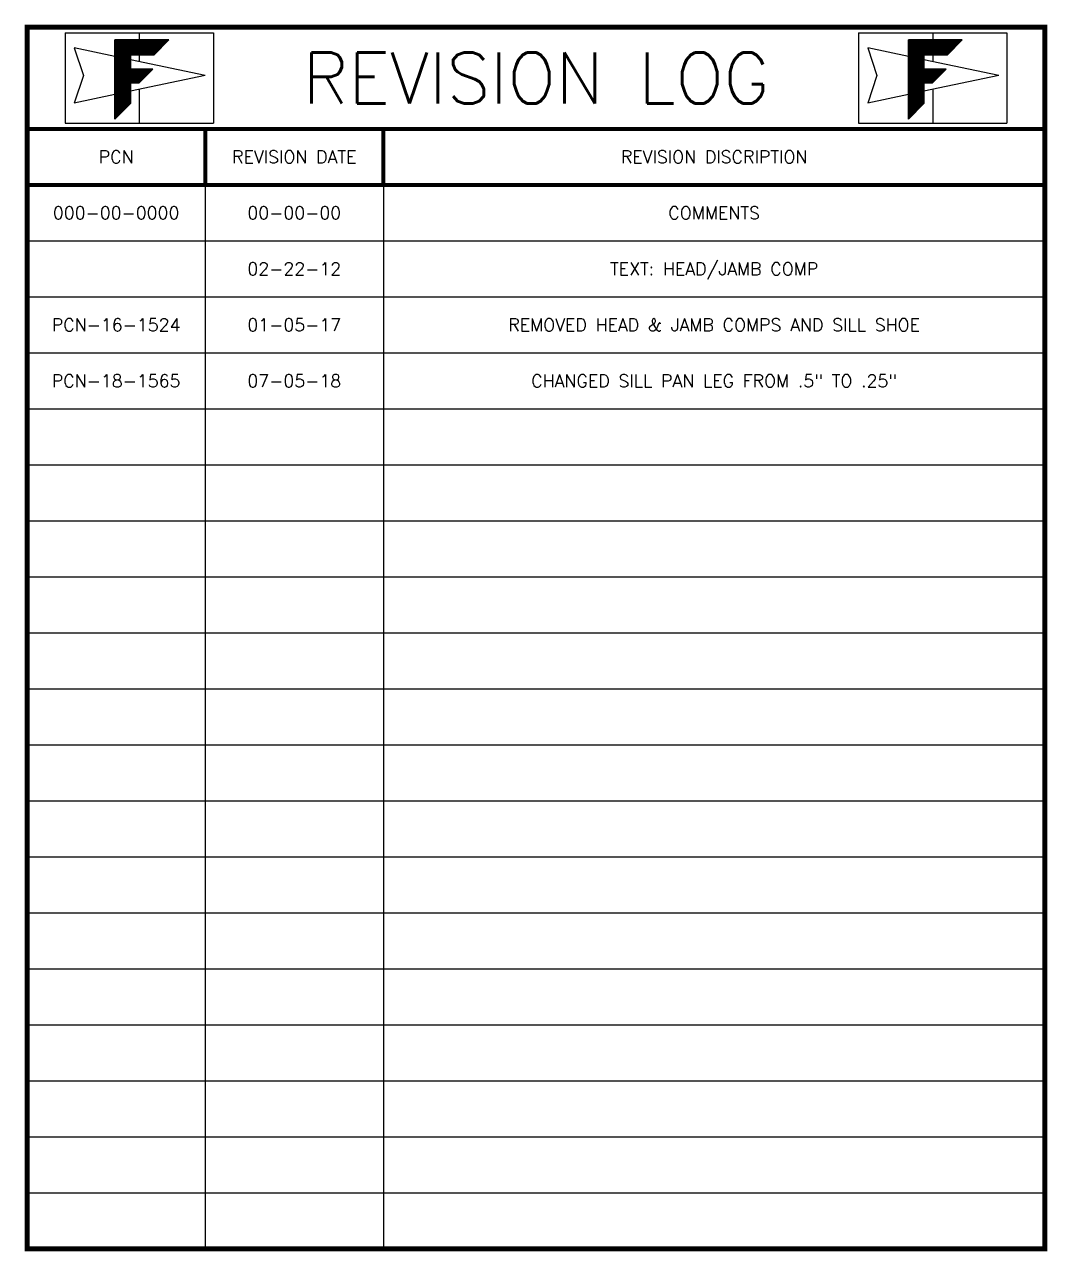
# Model space of a CAD drawing. Extents: x -2.1 to 55.9, y -1 to 38.1.
# Drawn here: x 35.84 to 55.94, y 13.97 to 38.07 of the extents above; entities that cross this region are included whole.
import ezdxf
from ezdxf.enums import TextEntityAlignment as Align

# ---------------------------------------------------------------- set-up
doc = ezdxf.new("R2010")
doc.units = 0
doc.header["$LTSCALE"] = 0.25
doc.header["$MEASUREMENT"] = 0
doc.layers.get('0').update_dxf_attribs({"linetype": 'CONTINUOUS'})
doc.layers.add('REVISION LOG', color=7, linetype='CONTINUOUS')
doc.styles.get("Standard").update_dxf_attribs({"font": 'simplex.shx'})

# ---------------------------------------------------------------- blocks, each defined once
blk = doc.blocks.new('*X5')
at = {"color": 0}
for p, q in [((7.2329, 10.2346), (7.4628, 10.4645)), ((7.2329, 10.2452), (7.4522, 10.4645)), ((7.2329, 10.2558), (7.4416, 10.4645)), ((7.2329, 10.2664), (7.431, 10.4645)), ((7.2329, 10.277), (7.4204, 10.4645)), ((7.2329, 10.2876), (7.4098, 10.4645)), ((7.2329, 10.2982), (7.3992, 10.4645)), ((7.2329, 10.3089), (7.3886, 10.4645)), ((7.2329, 10.3195), (7.378, 10.4645)), ((7.2329, 10.3301), (7.3674, 10.4645)), ((7.2329, 10.3407), (7.3568, 10.4645)), ((7.2329, 10.3513), (7.3462, 10.4645)), ((7.2329, 10.3619), (7.3356, 10.4645)), ((7.2329, 10.3725), (7.325, 10.4645)), ((7.2329, 10.3831), (7.3143, 10.4645)), ((7.2329, 10.3937), (7.3037, 10.4645)), ((7.2329, 10.4043), (7.2931, 10.4645)), ((7.2329, 10.4149), (7.2825, 10.4645)), ((7.2329, 10.4255), (7.2719, 10.4645)), ((7.2329, 10.4361), (7.2613, 10.4645)), ((7.2329, 10.4467), (7.2507, 10.4645)), ((7.2329, 10.4573), (7.2401, 10.4645)), ((7.3549, 10.3369), (7.2329, 10.4589)), ((7.3549, 10.3263), (7.2329, 10.4483)), ((7.3549, 10.3157), (7.2329, 10.4377)), ((7.3549, 10.3051), (7.2329, 10.4271)), ((7.3549, 10.2945), (7.2329, 10.4164)), ((7.3549, 10.3475), (7.2379, 10.4645)), ((7.3646, 10.3484), (7.2485, 10.4645)), ((7.3752, 10.3484), (7.2591, 10.4645)), ((7.3858, 10.3484), (7.2697, 10.4645)), ((7.3965, 10.3484), (7.2803, 10.4645)), ((7.4071, 10.3484), (7.2909, 10.4645)), ((7.4177, 10.3484), (7.3015, 10.4645)), ((7.4283, 10.3484), (7.3122, 10.4645)), ((7.4389, 10.3484), (7.3228, 10.4645)), ((7.4495, 10.3484), (7.3334, 10.4645)), ((7.4601, 10.3484), (7.344, 10.4645)), ((7.4707, 10.3484), (7.3546, 10.4645)), ((7.3573, 10.3484), (7.4734, 10.4645)), ((7.4813, 10.3484), (7.3652, 10.4645)), ((7.3679, 10.3484), (7.4841, 10.4645)), ((7.4919, 10.3484), (7.3758, 10.4645)), ((7.3785, 10.3484), (7.4947, 10.4645)), ((7.5025, 10.3484), (7.3864, 10.4645)), ((7.3892, 10.3484), (7.5053, 10.4645)), ((7.5131, 10.3484), (7.397, 10.4645)), ((7.3998, 10.3484), (7.5159, 10.4645)), ((7.5237, 10.3484), (7.4076, 10.4645)), ((7.4104, 10.3484), (7.5265, 10.4645)), ((7.5343, 10.3484), (7.4182, 10.4645)), ((7.421, 10.3484), (7.5371, 10.4645)), ((7.5422, 10.3511), (7.4288, 10.4645)), ((7.4316, 10.3484), (7.5477, 10.4645)), ((7.5476, 10.3564), (7.4394, 10.4645)), ((7.4422, 10.3484), (7.5583, 10.4645)), ((7.5529, 10.3617), (7.45, 10.4645)), ((7.4528, 10.3484), (7.5689, 10.4645)), ((7.5582, 10.367), (7.4606, 10.4645)), ((7.4634, 10.3484), (7.5795, 10.4645)), ((7.5635, 10.3723), (7.4713, 10.4645)), ((7.474, 10.3484), (7.5901, 10.4645)), ((7.5688, 10.3776), (7.4819, 10.4645)), ((7.4846, 10.3484), (7.6007, 10.4645)), ((7.5741, 10.3829), (7.4925, 10.4645)), ((7.4952, 10.3484), (7.6113, 10.4645)), ((7.5794, 10.3882), (7.5031, 10.4645)), ((7.5058, 10.3484), (7.6219, 10.4645)), ((7.5847, 10.3935), (7.5137, 10.4645)), ((7.5164, 10.3484), (7.6325, 10.4645)), ((7.59, 10.3988), (7.5243, 10.4645)), ((7.527, 10.3484), (7.6432, 10.4645)), ((7.5953, 10.4041), (7.5349, 10.4645)), ((7.5376, 10.3484), (7.6538, 10.4645)), ((7.6006, 10.4094), (7.5455, 10.4645)), ((7.6059, 10.4147), (7.5561, 10.4645)), ((7.6112, 10.42), (7.5667, 10.4645)), ((7.6165, 10.4253), (7.5773, 10.4645)), ((7.6218, 10.4306), (7.5879, 10.4645)), ((7.6271, 10.4359), (7.5985, 10.4645)), ((7.6324, 10.4412), (7.6091, 10.4645)), ((7.6377, 10.4465), (7.6197, 10.4645)), ((7.643, 10.4519), (7.6304, 10.4645)), ((7.6483, 10.4572), (7.641, 10.4645)), ((7.6536, 10.4625), (7.6516, 10.4645)), ((7.3549, 10.2839), (7.2329, 10.4058)), ((7.3549, 10.2733), (7.2329, 10.3952)), ((7.3549, 10.2627), (7.2329, 10.3846)), ((7.3549, 10.2521), (7.2329, 10.374)), ((7.3549, 10.2415), (7.2329, 10.3634)), ((7.4404, 10.1454), (7.2329, 10.3528)), ((7.2329, 10.224), (7.3549, 10.3459)), ((7.4351, 10.1401), (7.2329, 10.3422)), ((7.2329, 10.2134), (7.3549, 10.3353)), ((7.4298, 10.1348), (7.2329, 10.3316)), ((7.2329, 10.2028), (7.3549, 10.3247)), ((7.4245, 10.1295), (7.2329, 10.321)), ((7.2329, 10.1922), (7.3549, 10.3141)), ((7.4159, 10.1274), (7.2329, 10.3104)), ((7.2329, 10.1816), (7.3549, 10.3035)), ((7.4053, 10.1274), (7.2329, 10.2998)), ((7.2329, 10.171), (7.3549, 10.2929)), ((7.3947, 10.1274), (7.2329, 10.2892)), ((7.2329, 10.1604), (7.3549, 10.2823)), ((7.3841, 10.1274), (7.2329, 10.2786)), ((7.2329, 10.1498), (7.3549, 10.2717)), ((7.3735, 10.1274), (7.2329, 10.268)), ((7.2329, 10.1391), (7.3549, 10.2611)), ((7.3629, 10.1274), (7.2329, 10.2574)), ((7.2329, 10.1285), (7.3549, 10.2505)), ((7.3549, 10.1248), (7.2329, 10.2467)), ((7.2329, 10.1179), (7.3549, 10.2399)), ((7.3549, 10.1142), (7.2329, 10.2361)), ((7.2329, 10.0119), (7.4571, 10.236)), ((7.2329, 10.0225), (7.4465, 10.236)), ((7.2329, 10.0331), (7.4359, 10.236)), ((7.2329, 10.0437), (7.4253, 10.236)), ((7.2329, 10.0543), (7.4147, 10.236)), ((7.2329, 10.0649), (7.4041, 10.236)), ((7.2329, 10.0755), (7.3935, 10.236)), ((7.2329, 10.0861), (7.3828, 10.236)), ((7.2329, 10.0967), (7.3722, 10.236)), ((7.2329, 10.1073), (7.3616, 10.236)), ((7.3549, 10.1036), (7.2329, 10.2255)), ((7.3591, 10.1274), (7.4677, 10.236)), ((7.4457, 10.1507), (7.3603, 10.236)), ((7.3697, 10.1274), (7.4783, 10.236)), ((7.451, 10.156), (7.3709, 10.236)), ((7.3803, 10.1274), (7.4889, 10.236)), ((7.4563, 10.1613), (7.3815, 10.236)), ((7.3909, 10.1274), (7.4995, 10.236)), ((7.4616, 10.1666), (7.3921, 10.236)), ((7.4015, 10.1274), (7.5101, 10.236)), ((7.4669, 10.1719), (7.4028, 10.236)), ((7.4121, 10.1274), (7.5207, 10.236)), ((7.4722, 10.1772), (7.4134, 10.236)), ((7.4775, 10.1825), (7.424, 10.236)), ((7.4828, 10.1878), (7.4346, 10.236)), ((7.4881, 10.1931), (7.4452, 10.236)), ((7.4934, 10.1984), (7.4558, 10.236)), ((7.4987, 10.2037), (7.4664, 10.236)), ((7.504, 10.209), (7.477, 10.236)), ((7.5093, 10.2143), (7.4876, 10.236)), ((7.5146, 10.2196), (7.4982, 10.236)), ((7.5199, 10.2249), (7.5088, 10.236)), ((7.5252, 10.2302), (7.5194, 10.236)), ((7.5305, 10.2355), (7.53, 10.236)), ((7.3549, 10.093), (7.2329, 10.2149)), ((7.3549, 10.0824), (7.2329, 10.2043)), ((7.3549, 10.0718), (7.2329, 10.1937)), ((7.3549, 10.0612), (7.2329, 10.1831)), ((7.3549, 10.0506), (7.2329, 10.1725)), ((7.3549, 10.0399), (7.2329, 10.1619)), ((7.3549, 10.0293), (7.2329, 10.1513)), ((7.3549, 10.0187), (7.2329, 10.1407)), ((7.3549, 10.0081), (7.2329, 10.1301)), ((7.2329, 10.0013), (7.3549, 10.1232)), ((7.3549, 9.9975), (7.2329, 10.1195)), ((7.2329, 9.9907), (7.3549, 10.1126)), ((7.3549, 9.9869), (7.2329, 10.1089)), ((7.2329, 9.98), (7.3549, 10.102)), ((7.3549, 9.9763), (7.2329, 10.0983)), ((7.2329, 9.9694), (7.3549, 10.0914)), ((7.3549, 9.9657), (7.2329, 10.0876)), ((7.2329, 9.9588), (7.3549, 10.0808)), ((7.3501, 9.9599), (7.2329, 10.077)), ((7.2329, 9.9482), (7.3549, 10.0702)), ((7.3448, 9.9546), (7.2329, 10.0664)), ((7.2329, 9.9376), (7.3549, 10.0596)), ((7.3395, 9.9493), (7.2329, 10.0558)), ((7.2329, 9.927), (7.3549, 10.049)), ((7.3342, 9.944), (7.2329, 10.0452)), ((7.2329, 9.9164), (7.3549, 10.0383)), ((7.3289, 9.9387), (7.2329, 10.0346)), ((7.2329, 9.9058), (7.3549, 10.0277)), ((7.3236, 9.9334), (7.2329, 10.024)), ((7.2329, 9.8952), (7.3549, 10.0171)), ((7.3183, 9.9281), (7.2329, 10.0134)), ((7.2329, 9.8846), (7.3549, 10.0065)), ((7.313, 9.9228), (7.2329, 10.0028)), ((7.2329, 9.874), (7.3549, 9.9959)), ((7.3077, 9.9175), (7.2329, 9.9922)), ((7.2329, 9.8634), (7.3549, 9.9853)), ((7.3024, 9.9122), (7.2329, 9.9816)), ((7.2329, 9.8528), (7.3549, 9.9747)), ((7.2971, 9.9069), (7.2329, 9.971)), ((7.2918, 9.9015), (7.2329, 9.9604)), ((7.2865, 9.8962), (7.2329, 9.9498)), ((7.2811, 9.8909), (7.2329, 9.9392)), ((7.2758, 9.8856), (7.2329, 9.9285)), ((7.2705, 9.8803), (7.2329, 9.9179)), ((7.2652, 9.875), (7.2329, 9.9073)), ((7.2599, 9.8697), (7.2329, 9.8967)), ((7.2546, 9.8644), (7.2329, 9.8861)), ((7.2493, 9.8591), (7.2329, 9.8755)), ((7.244, 9.8538), (7.2329, 9.8649)), ((7.2387, 9.8485), (7.2329, 9.8543)), ((7.2334, 9.8432), (7.2329, 9.8437))]:
    blk.add_line(p, q, dxfattribs=at)

msp = doc.modelspace()

# ---------------------------------------------------------------- linework, layer by layer
at = {"layer": 'REVISION LOG', "color": 151}
for p, q in [((36.642, 37.909), (39.553, 37.909)), ((36.642, 37.909), (36.642, 36.139)), ((38.097, 37.909), (38.097, 37.771)), ((39.553, 37.909), (39.553, 36.139)), ((52.23, 37.909), (55.142, 37.909)), ((52.23, 37.909), (52.23, 36.139)), ((53.686, 37.909), (53.686, 37.771)), ((55.142, 37.909), (55.142, 36.139)), ((38.097, 37.48), (38.097, 37.347)), ((53.686, 37.48), (53.686, 37.347)), ((38.097, 36.801), (38.097, 36.139)), ((53.686, 36.801), (53.686, 36.139)), ((36.642, 36.139), (39.553, 36.139)), ((52.23, 36.139), (55.142, 36.139))]:
    msp.add_line(p, q, dxfattribs=at)
at = {"layer": 'REVISION LOG', "color": 1}
for p, q in [((37.619, 37.447), (36.82, 37.615)), ((36.82, 37.615), (37, 37.074)), ((53.208, 37.447), (52.409, 37.615)), ((52.409, 37.615), (52.589, 37.074)), ((39.394, 37.074), (37.924, 37.383)), ((54.983, 37.074), (53.513, 37.383)), ((37, 37.074), (36.82, 36.532)), ((39.394, 37.074), (37.924, 36.765)), ((52.589, 37.074), (52.409, 36.532)), ((54.983, 37.074), (53.513, 36.765)), ((37.619, 36.701), (36.82, 36.532)), ((53.208, 36.701), (52.409, 36.532))]:
    msp.add_line(p, q, dxfattribs=at)
at = {"layer": 'REVISION LOG'}
for p, q in [((42.892, 36.024), (42.892, 14.024)), ((39.392, 34.924), (39.392, 14.024)), ((35.892, 33.824), (55.892, 33.824)), ((35.892, 32.724), (55.892, 32.724)), ((35.892, 31.624), (55.892, 31.624)), ((35.892, 30.524), (55.892, 30.524)), ((35.892, 29.424), (55.892, 29.424)), ((35.892, 28.324), (55.892, 28.324)), ((35.892, 27.224), (55.892, 27.224)), ((35.892, 26.124), (55.892, 26.124)), ((35.892, 25.024), (55.892, 25.024)), ((35.892, 23.924), (55.892, 23.924)), ((35.892, 22.824), (55.892, 22.824)), ((35.892, 21.724), (55.892, 21.724)), ((35.892, 20.624), (55.892, 20.624)), ((35.892, 19.524), (55.892, 19.524)), ((35.892, 18.424), (55.892, 18.424)), ((35.892, 17.324), (55.892, 17.324)), ((35.892, 16.224), (55.892, 16.224)), ((35.892, 15.124), (55.892, 15.124))]:
    msp.add_line(p, q, dxfattribs=at)
at = {"layer": 'REVISION LOG', "const_width": 0.1}
msp.add_lwpolyline([(55.892, 14.024), (55.892, 38.024), (35.892, 38.024), (35.892, 14.024), (55.892, 14.024), (55.892, 14.024)], close=True, dxfattribs=at)
at = {"layer": 'REVISION LOG', "color": 151}
for points in [[(37.924, 36.521), (37.924, 36.928), (38.093, 36.928), (37.924, 36.928), (37.924, 36.521), (37.619, 36.216), (37.619, 37.771), (38.676, 37.771), (38.386, 37.48), (37.924, 37.48), (37.924, 37.199), (38.364, 37.199), (37.924, 37.199), (37.924, 37.48), (38.386, 37.48), (38.676, 37.771), (37.619, 37.771), (37.619, 36.216), (37.924, 36.521), (37.924, 36.928), (38.093, 36.928), (38.364, 37.199), (37.924, 37.199), (37.924, 37.48), (38.386, 37.48), (38.676, 37.771), (37.619, 37.771), (37.619, 36.216)], [(53.513, 36.521), (53.513, 36.928), (53.682, 36.928), (53.513, 36.928), (53.513, 36.521), (53.208, 36.216), (53.208, 37.771), (54.265, 37.771), (53.975, 37.48), (53.513, 37.48), (53.513, 37.199), (53.953, 37.199), (53.513, 37.199), (53.513, 37.48), (53.975, 37.48), (54.265, 37.771), (53.208, 37.771), (53.208, 36.216), (53.513, 36.521), (53.513, 36.928), (53.682, 36.928), (53.953, 37.199), (53.513, 37.199), (53.513, 37.48), (53.975, 37.48), (54.265, 37.771), (53.208, 37.771), (53.208, 36.216)]]:
    msp.add_lwpolyline(points, close=True, dxfattribs=at)
at = {"layer": 'REVISION LOG', "const_width": 0.08}
for points in [[(35.892, 36.024), (55.892, 36.024)], [(39.392, 36.024), (39.392, 34.924)], [(42.892, 36.024), (42.892, 34.924)], [(35.892, 34.924), (55.892, 34.924)]]:
    msp.add_lwpolyline(points, dxfattribs=at)

# ---------------------------------------------------------------- block references
at = {"layer": 'REVISION LOG', "color": 151, "xscale": 2.5, "yscale": 2.5, "zscale": 2.5}
for p in [(19.537, 11.609), (35.126, 11.609)]:
    msp.add_blockref('*X5', p, dxfattribs=at)

# ---------------------------------------------------------------- texts
at = {"layer": 'REVISION LOG'}
for s, height, p in [('REVISION LOG', 1, (45.892, 37.024)), ('PCN', 0.25, (37.642, 35.474)), ('REVISION DATE', 0.25, (41.142, 35.474)), ('REVISION DISCRIPTION', 0.25, (49.392, 35.474)), ('000-00-0000', 0.25, (37.642, 34.374)), ('00-00-00', 0.25, (41.142, 34.374)), ('COMMENTS', 0.25, (49.392, 34.374)), ('02-22-12', 0.25, (41.142, 33.274)), ('TEXT: HEAD/JAMB COMP', 0.25, (49.392, 33.274)), ('PCN-16-1524', 0.25, (37.642, 32.174)), ('01-05-17', 0.25, (41.142, 32.174)), ('REMOVED HEAD & JAMB COMPS AND SILL SHOE', 0.25, (49.392, 32.174)), ('PCN-18-1565', 0.25, (37.642, 31.074)), ('07-05-18', 0.25, (41.142, 31.074)), ('CHANGED SILL PAN LEG FROM .5" TO .25"', 0.25, (49.392, 31.074))]:
    msp.add_text(s, height=height, dxfattribs=at).set_placement(p, align=Align.MIDDLE_CENTER)

doc.saveas('drawing.dxf')
